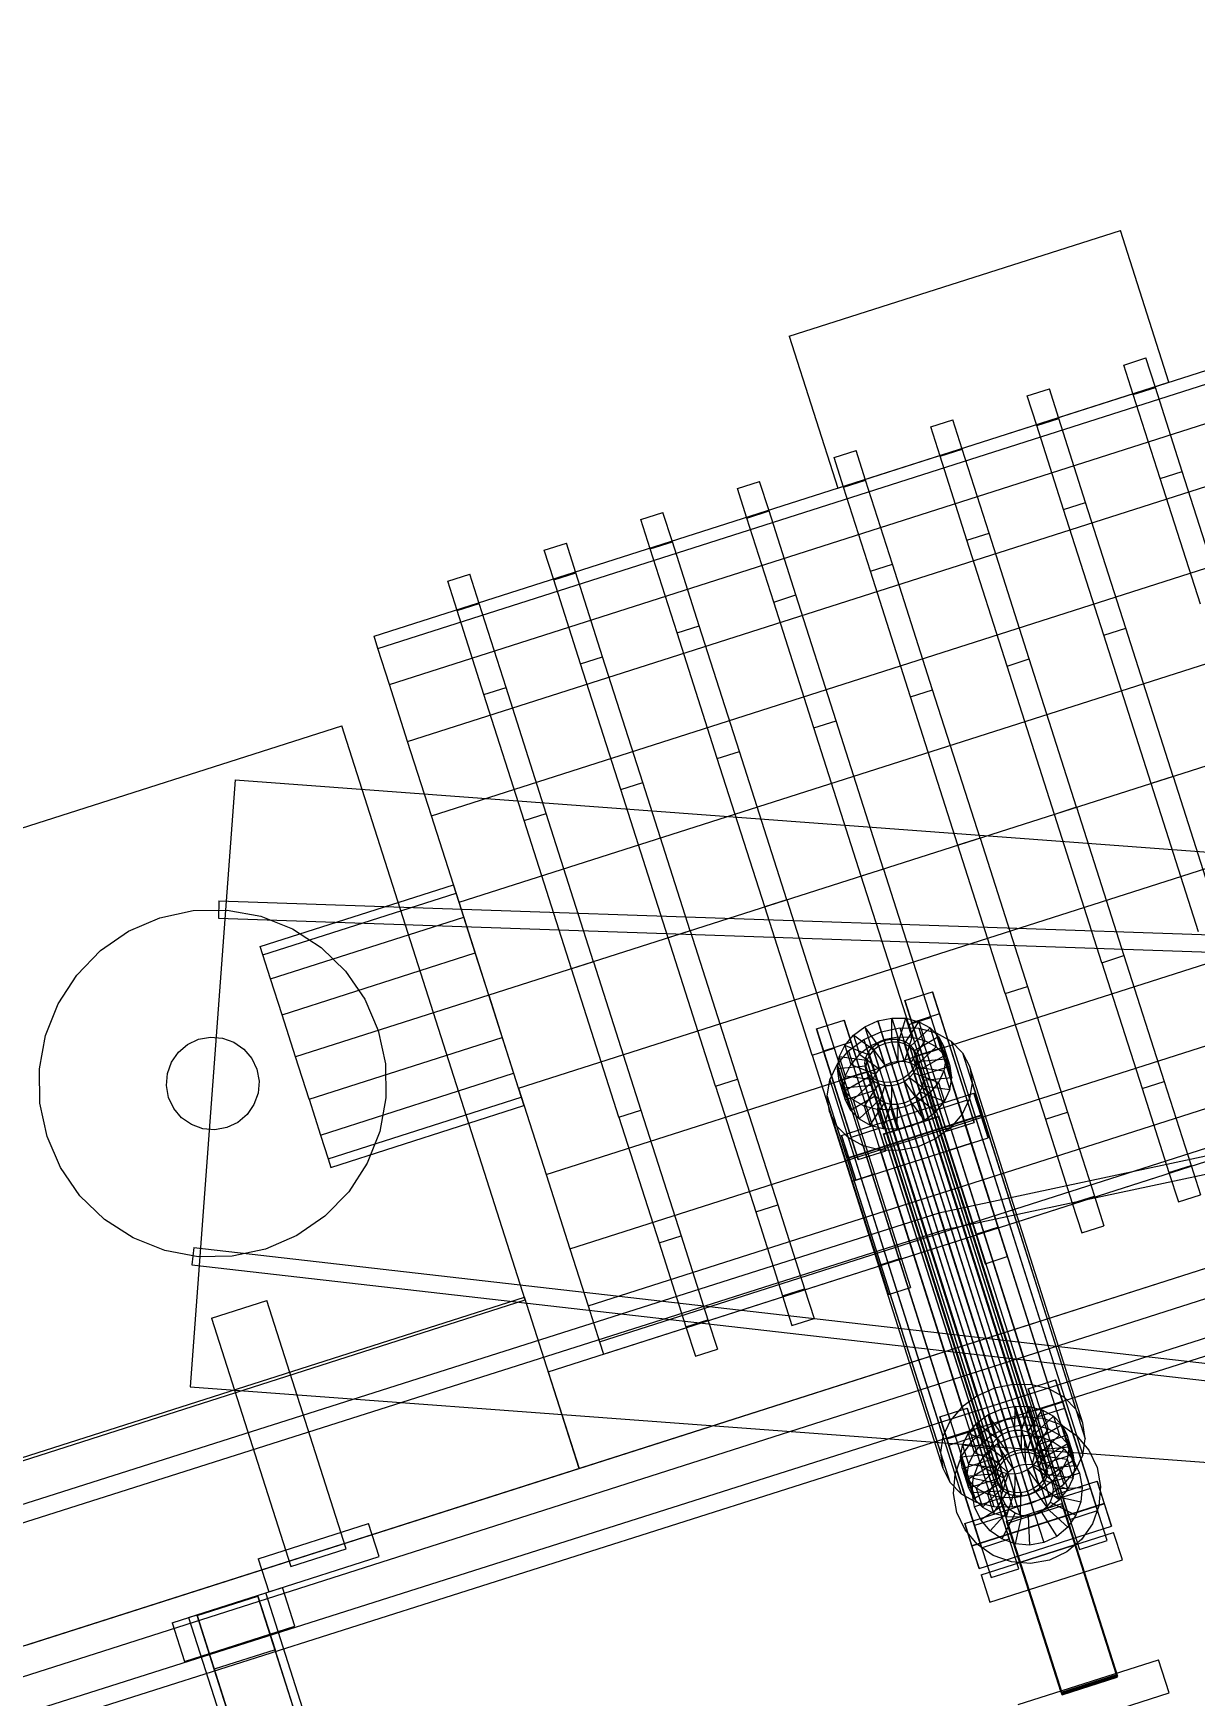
# Model space of a CAD drawing. Header units: millimetres. Extents: x -1970 to 34302, y -65268 to 6837.
# Drawn here: x 9928 to 10329, y 3353 to 3927 of the extents above; entities that cross this region are included whole.
import ezdxf

# ---------------------------------------------------------------- set-up
doc = ezdxf.new("R2010")
doc.units = ezdxf.units.MM
doc.layers.add('COTAS_P', color=1, linetype='Continuous', lineweight=0)
doc.layers.add('lateral_C01', color=7, linetype='Continuous', lineweight=0)
doc.dimstyles.new('R19_100', dxfattribs={"dimtxt": 250, "dimasz": 150, "dimexe": 150, "dimexo": 80, "dimgap": 100, "dimtad": 1, "dimtih": 1, "dimtoh": 1, "dimdsep": 46, "dimcen": 0.09, "dimadec": 0, "dimazin": 0, "dimtfac": 1, "dimtdec": 4, "dimtofl": 0, "dimtmove": 0, "dimatfit": 3, "dimfxl": 1, "dimtolj": 1, "dimtzin": 0, "dimarcsym": 0})

# ---------------------------------------------------------------- blocks, each defined once
blk = doc.blocks.new('*D0')
at = {"layer": 'COTAS_P', "color": 0, "lineweight": -2, "transparency": 16777216}
for p, q in [((10965.26, 3566.26), (10670.01, 4490.23)), ((1814.07, 1502.95), (10572.79, 4301.7)), ((1920.78, 676.2), (1625.54, 1600.18))]:
    blk.add_line(p, q, dxfattribs=at)
at = {"layer": 'COTAS_P', "color": 0, "transparency": 16777216}
for points in [[(10565.18, 4325.51), (10580.4, 4277.88), (10715.67, 4347.35)], [(1806.47, 1526.77), (1821.68, 1479.14), (1671.19, 1457.3)]]:
    blk.add_solid(points, dxfattribs=at)
at = {"layer": 'Defpoints', "color": 0, "transparency": 16777216}
for p in [(10715.67, 4347.35), (10989.61, 3490.06), (1945.13, 600)]:
    blk.add_point(p, dxfattribs=at)

msp = doc.modelspace()

# ---------------------------------------------------------------- linework, layer by layer
at = {"layer": 'lateral_C01'}
for p, q in [((10045.282, 3718.462), (10502.507, 3864.562)), ((10046.63, 3714.242), (10503.855, 3860.343)), ((10188.57, 3821.987), (10302.876, 3858.513)), ((10319.617, 3806.122), (10302.876, 3858.513)), ((10050.583, 3701.871), (10507.808, 3847.972)), ((10056.871, 3682.192), (10514.096, 3828.293)), ((10188.57, 3821.987), (10205.311, 3769.597)), ((10304.068, 3812.072), (10311.688, 3814.507)), ((10307.321, 3801.892), (10304.068, 3812.072)), ((10314.941, 3804.327), (10311.688, 3814.507)), ((10205.311, 3769.597), (10319.617, 3806.122)), ((10270.729, 3801.419), (10278.349, 3803.854)), ((10281.602, 3793.673), (10278.349, 3803.854)), ((10307.321, 3801.892), (10314.941, 3804.327)), ((10324.205, 3775.336), (10314.941, 3804.327)), ((10065.066, 3656.546), (10522.291, 3802.647)), ((10273.982, 3791.238), (10270.729, 3801.419)), ((10316.585, 3772.901), (10307.321, 3801.892)), ((10237.389, 3790.765), (10245.01, 3793.2)), ((10248.263, 3783.02), (10245.01, 3793.2)), ((10273.982, 3791.238), (10281.602, 3793.673)), ((10290.866, 3764.683), (10281.602, 3793.673)), ((10240.642, 3780.585), (10237.389, 3790.765)), ((10283.245, 3762.248), (10273.982, 3791.238)), ((10204.05, 3780.112), (10211.671, 3782.547)), ((10214.924, 3772.367), (10211.671, 3782.547)), ((10240.642, 3780.585), (10248.263, 3783.02)), ((10249.906, 3751.594), (10240.642, 3780.585)), ((10257.526, 3754.029), (10248.263, 3783.02)), ((10207.303, 3769.932), (10204.05, 3780.112)), ((10316.585, 3772.901), (10324.205, 3775.336)), ((10338.069, 3731.948), (10324.205, 3775.336)), ((10074.61, 3626.68), (10531.834, 3772.781)), ((10170.711, 3769.459), (10178.331, 3771.894)), ((10173.964, 3759.279), (10170.711, 3769.459)), ((10181.584, 3761.714), (10178.331, 3771.894)), ((10207.303, 3769.932), (10214.924, 3772.367)), ((10216.567, 3740.941), (10207.303, 3769.932)), ((10224.187, 3743.376), (10214.924, 3772.367)), ((10330.449, 3729.513), (10316.585, 3772.901)), ((10283.245, 3762.248), (10290.866, 3764.683)), ((10304.73, 3721.295), (10290.866, 3764.683)), ((10137.371, 3758.806), (10144.992, 3761.241)), ((10140.624, 3748.626), (10137.371, 3758.806)), ((10148.245, 3751.061), (10144.992, 3761.241)), ((10173.964, 3759.279), (10181.584, 3761.714)), ((10183.227, 3730.288), (10173.964, 3759.279)), ((10190.848, 3732.723), (10181.584, 3761.714)), ((10297.109, 3718.86), (10283.245, 3762.248)), ((10249.906, 3751.594), (10257.526, 3754.029)), ((10271.391, 3710.642), (10257.526, 3754.029)), ((10104.032, 3748.153), (10111.653, 3750.588)), ((10107.285, 3737.973), (10104.032, 3748.153)), ((10114.906, 3740.408), (10111.653, 3750.588)), ((10140.624, 3748.626), (10148.245, 3751.061)), ((10149.888, 3719.635), (10140.624, 3748.626)), ((10157.509, 3722.07), (10148.245, 3751.061)), ((10263.77, 3708.207), (10249.906, 3751.594)), ((10542.076, 3740.731), (10084.851, 3594.63)), ((10107.285, 3737.973), (10114.906, 3740.408)), ((10124.169, 3711.417), (10114.906, 3740.408)), ((10216.567, 3740.941), (10224.187, 3743.376)), ((10230.431, 3697.553), (10216.567, 3740.941)), ((10238.051, 3699.988), (10224.187, 3743.376)), ((10070.693, 3737.5), (10078.313, 3739.935)), ((10073.946, 3727.319), (10070.693, 3737.5)), ((10081.566, 3729.754), (10078.313, 3739.935)), ((10116.549, 3708.982), (10107.285, 3737.973)), ((10073.946, 3727.319), (10081.566, 3729.754)), ((10090.83, 3700.764), (10081.566, 3729.754)), ((10183.227, 3730.288), (10190.848, 3732.723)), ((10197.092, 3686.9), (10183.227, 3730.288)), ((10204.712, 3689.335), (10190.848, 3732.723)), ((10083.21, 3698.329), (10073.946, 3727.319)), ((10046.63, 3714.242), (10045.282, 3718.462)), ((10149.888, 3719.635), (10157.509, 3722.07)), ((10163.752, 3676.247), (10149.888, 3719.635)), ((10171.373, 3678.682), (10157.509, 3722.07)), ((10297.109, 3718.86), (10304.73, 3721.295)), ((10313.463, 3667.68), (10297.109, 3718.86)), ((10321.084, 3670.115), (10304.73, 3721.295)), ((10050.583, 3701.871), (10046.63, 3714.242)), ((10095.092, 3562.58), (10552.317, 3708.681)), ((10116.549, 3708.982), (10124.169, 3711.417)), ((10130.413, 3665.594), (10116.549, 3708.982)), ((10138.033, 3668.029), (10124.169, 3711.417)), ((10263.77, 3708.207), (10271.391, 3710.642)), ((10280.124, 3657.027), (10263.77, 3708.207)), ((10287.744, 3659.462), (10271.391, 3710.642)), ((10056.871, 3682.192), (10050.583, 3701.871)), ((10083.21, 3698.329), (10090.83, 3700.764)), ((10104.694, 3657.376), (10090.83, 3700.764)), ((10097.074, 3654.941), (10083.21, 3698.329)), ((10230.431, 3697.553), (10238.051, 3699.988)), ((10246.785, 3646.374), (10230.431, 3697.553)), ((10254.405, 3648.809), (10238.051, 3699.988)), ((10197.092, 3686.9), (10204.712, 3689.335)), ((10221.066, 3638.156), (10204.712, 3689.335)), ((9843.634, 3626.733), (10034.145, 3687.608)), ((10097.455, 3489.477), (10034.145, 3687.608)), ((10213.445, 3635.721), (10197.092, 3686.9)), ((10065.066, 3656.546), (10056.871, 3682.192)), ((10104.635, 3532.714), (10561.86, 3678.815)), ((10163.752, 3676.247), (10171.373, 3678.682)), ((10187.726, 3627.503), (10171.373, 3678.682)), ((10180.106, 3625.068), (10163.752, 3676.247)), ((9997.359, 3668.905), (9981.833, 3459.48)), ((9997.359, 3668.905), (10997.373, 3594.768)), ((10130.413, 3665.594), (10138.033, 3668.029)), ((10146.767, 3614.414), (10130.413, 3665.594)), ((10154.387, 3616.849), (10138.033, 3668.029)), ((10933.298, 3667.327), (10240.252, 3519.393)), ((10261.09, 3453.794), (10933.298, 3667.327)), ((10321.084, 3670.115), (10313.463, 3667.68)), ((10329.817, 3616.501), (10313.463, 3667.68)), ((10321.084, 3670.115), (10337.437, 3618.936)), ((10242.069, 3513.674), (10935.115, 3661.608)), ((10935.115, 3661.608), (10262.907, 3448.075)), ((10074.61, 3626.68), (10065.066, 3656.546)), ((10097.074, 3654.941), (10104.694, 3657.376)), ((10113.427, 3603.761), (10097.074, 3654.941)), ((10121.048, 3606.196), (10104.694, 3657.376)), ((10287.744, 3659.462), (10280.124, 3657.027)), ((10296.478, 3605.848), (10280.124, 3657.027)), ((10287.744, 3659.462), (10304.098, 3608.283)), ((10112.83, 3507.068), (10570.055, 3653.168)), ((10254.405, 3648.809), (10246.785, 3646.374)), ((10254.405, 3648.809), (10270.759, 3597.63)), ((10263.138, 3595.195), (10246.785, 3646.374)), ((10221.066, 3638.156), (10213.445, 3635.721)), ((10221.066, 3638.156), (10237.419, 3586.976)), ((10005.997, 3611.426), (10072.676, 3632.732)), ((10073.602, 3629.832), (10072.676, 3632.732)), ((10119.119, 3487.389), (10576.343, 3633.489)), ((10229.799, 3584.541), (10213.445, 3635.721)), ((9991.743, 3627.156), (9991.539, 3621.159)), ((9991.743, 3627.156), (10993.122, 3592.996)), ((10006.924, 3608.525), (10073.602, 3629.832)), ((10076.242, 3621.572), (10073.602, 3629.832)), ((10084.851, 3594.63), (10074.61, 3626.68)), ((10187.726, 3627.503), (10180.106, 3625.068)), ((10187.726, 3627.503), (10204.08, 3576.323)), ((9960.534, 3616.684), (9971.333, 3621.345)), ((9971.333, 3621.345), (9982.834, 3623.81)), ((9982.834, 3623.81), (9994.595, 3623.984)), ((9991.539, 3621.159), (10992.917, 3586.999)), ((9994.595, 3623.984), (10006.163, 3621.86)), ((10006.163, 3621.86), (10017.095, 3617.519)), ((10009.563, 3600.266), (10076.242, 3621.572)), ((10080.192, 3609.211), (10076.242, 3621.572)), ((10105.369, 3464.711), (10600.696, 3622.987)), ((10123.071, 3475.018), (10580.296, 3621.118)), ((10196.46, 3573.888), (10180.106, 3625.068)), ((9950.852, 3610.006), (9960.534, 3616.684)), ((10017.095, 3617.519), (10026.971, 3611.13)), ((10124.42, 3470.798), (10581.645, 3616.899)), ((10154.387, 3616.849), (10146.767, 3614.414)), ((10163.12, 3563.235), (10146.767, 3614.414)), ((10154.387, 3616.849), (10170.741, 3565.67)), ((9942.658, 3601.567), (9950.852, 3610.006)), ((10006.924, 3608.525), (10005.997, 3611.426)), ((10009.563, 3600.266), (10006.924, 3608.525)), ((10013.513, 3587.905), (10080.192, 3609.211)), ((10026.971, 3611.13), (10035.409, 3602.936)), ((10084.851, 3594.63), (10080.192, 3609.211)), ((10296.478, 3605.848), (10304.098, 3608.283)), ((10304.098, 3608.283), (10317.962, 3564.895)), ((10035.409, 3602.936), (10042.088, 3593.254)), ((10121.048, 3606.196), (10113.427, 3603.761)), ((10129.781, 3552.582), (10113.427, 3603.761)), ((10121.048, 3606.196), (10137.402, 3555.017)), ((10296.478, 3605.848), (10310.342, 3562.46)), ((9936.269, 3591.692), (9942.658, 3601.567)), ((10013.513, 3587.905), (10009.563, 3600.266)), ((10263.138, 3595.195), (10270.759, 3597.63)), ((10270.759, 3597.63), (10284.623, 3554.242)), ((9906.46, 3364.409), (10630.4, 3595.735)), ((9931.928, 3580.76), (9936.269, 3591.692)), ((10084.851, 3594.63), (10018.172, 3573.324)), ((10042.088, 3593.254), (10046.749, 3582.455)), ((10095.092, 3562.58), (10084.851, 3594.63)), ((10084.851, 3594.63), (10089.51, 3580.049)), ((10228.438, 3592.76), (10237.964, 3595.804)), ((10230.869, 3585.107), (10228.438, 3592.76)), ((10228.438, 3592.76), (10240.437, 3555.316)), ((10237.964, 3595.804), (10240.395, 3588.15)), ((10249.963, 3558.36), (10237.964, 3595.804)), ((10263.138, 3595.195), (10277.002, 3551.807)), ((9909.504, 3354.883), (10633.444, 3586.209)), ((10018.172, 3573.324), (10013.513, 3587.905)), ((10116.022, 3431.371), (10611.349, 3589.647)), ((10197.956, 3583.02), (10207.482, 3586.064)), ((10207.482, 3586.064), (10209.913, 3578.41)), ((10219.481, 3548.62), (10207.482, 3586.064)), ((10214.611, 3583.743), (10219.134, 3585.745)), ((10219.134, 3585.745), (10223.98, 3586.737)), ((10221.633, 3577.944), (10219.134, 3585.745)), ((10219.134, 3585.745), (10221.217, 3579.185)), ((10223.929, 3578.414), (10223.98, 3586.737)), ((10223.98, 3586.737), (10228.819, 3586.651)), ((10223.98, 3586.737), (10226.064, 3580.177)), ((10226.221, 3578.373), (10228.819, 3586.651)), ((10228.354, 3577.825), (10233.322, 3585.493)), ((10228.819, 3586.651), (10233.322, 3585.493)), ((10228.819, 3586.651), (10230.903, 3580.091)), ((10229.799, 3584.541), (10237.419, 3586.976)), ((10240.395, 3588.15), (10230.869, 3585.107)), ((10233.322, 3585.493), (10237.182, 3583.342)), ((10233.322, 3585.493), (10235.406, 3578.933)), ((10237.419, 3586.976), (10251.284, 3543.589)), ((10240.395, 3588.15), (10252.394, 3550.707)), ((9929.804, 3569.191), (9931.928, 3580.76)), ((9984.726, 3579.433), (9988.836, 3580.174)), ((9988.836, 3580.174), (9992.998, 3579.826)), ((9992.998, 3579.826), (9996.929, 3578.413)), ((10022.831, 3558.743), (10089.51, 3580.049)), ((10046.749, 3582.455), (10049.213, 3570.954)), ((10089.51, 3580.049), (10093.46, 3567.688)), ((10200.388, 3575.367), (10197.956, 3583.02)), ((10197.956, 3583.02), (10209.956, 3545.576)), ((10207.727, 3577.314), (10210.721, 3580.867)), ((10210.721, 3580.867), (10214.611, 3583.743)), ((10217.648, 3575.634), (10210.721, 3580.867)), ((10210.721, 3580.867), (10212.805, 3574.308)), ((10214.266, 3579.315), (10220.312, 3581.991)), ((10219.491, 3576.996), (10214.611, 3583.743)), ((10214.611, 3583.743), (10216.695, 3577.183)), ((10220.312, 3581.991), (10226.791, 3583.317)), ((10220.312, 3581.991), (10259.384, 3458.993)), ((10226.064, 3580.177), (10221.217, 3579.185)), ((10226.064, 3580.177), (10226.013, 3571.854)), ((10230.903, 3580.091), (10226.064, 3580.177)), ((10226.791, 3583.317), (10233.26, 3583.202)), ((10226.791, 3583.317), (10265.862, 3460.318)), ((10230.903, 3580.091), (10228.305, 3571.813)), ((10229.799, 3584.541), (10243.663, 3541.154)), ((10230.183, 3576.806), (10237.182, 3583.342)), ((10242.868, 3547.663), (10230.869, 3585.107)), ((10235.406, 3578.933), (10230.903, 3580.091)), ((10231.582, 3575.386), (10240.136, 3580.345)), ((10233.26, 3583.202), (10239.28, 3581.654)), ((10233.26, 3583.202), (10272.332, 3460.204)), ((10237.182, 3583.342), (10240.136, 3580.345)), ((10237.182, 3583.342), (10239.266, 3576.782)), ((10239.28, 3581.654), (10244.44, 3578.779)), ((10239.28, 3581.654), (10278.352, 3458.656)), ((10240.136, 3580.345), (10241.982, 3576.706)), ((10240.136, 3580.345), (10242.22, 3573.786)), ((9975.375, 3571.526), (9977.758, 3574.956)), ((9977.758, 3574.956), (9980.947, 3577.653)), ((9980.947, 3577.653), (9984.726, 3579.433)), ((9996.929, 3578.413), (10000.36, 3576.03)), ((10000.36, 3576.03), (10003.057, 3572.841)), ((10196.46, 3573.888), (10204.08, 3576.323)), ((10196.46, 3573.888), (10210.324, 3530.5)), ((10209.913, 3578.41), (10200.388, 3575.367)), ((10212.387, 3537.923), (10200.388, 3575.367)), ((10204.08, 3576.323), (10217.944, 3532.935)), ((10205.064, 3570.721), (10209.065, 3575.471)), ((10205.835, 3573.326), (10207.727, 3577.314)), ((10216.23, 3573.951), (10207.727, 3577.314)), ((10207.727, 3577.314), (10209.811, 3570.754)), ((10209.065, 3575.471), (10214.266, 3579.315)), ((10209.065, 3575.471), (10248.137, 3452.472)), ((10212.805, 3574.308), (10209.811, 3570.754)), ((10209.913, 3578.41), (10221.912, 3540.967)), ((10216.695, 3577.183), (10212.805, 3574.308)), ((10212.805, 3574.308), (10219.732, 3569.074)), ((10214.266, 3579.315), (10253.338, 3456.316)), ((10214.987, 3573.155), (10215.883, 3575.044)), ((10216.23, 3573.951), (10215.334, 3572.061)), ((10215.883, 3575.044), (10217.301, 3576.727)), ((10215.883, 3575.044), (10261.206, 3432.366)), ((10217.648, 3575.634), (10216.23, 3573.951)), ((10218.314, 3567.391), (10216.23, 3573.951)), ((10221.217, 3579.185), (10216.695, 3577.183)), ((10216.695, 3577.183), (10221.575, 3570.436)), ((10217.301, 3576.727), (10219.144, 3578.089)), ((10217.301, 3576.727), (10262.624, 3434.049)), ((10219.491, 3576.996), (10217.648, 3575.634)), ((10219.732, 3569.074), (10217.648, 3575.634)), ((10219.144, 3578.089), (10221.286, 3579.037)), ((10219.144, 3578.089), (10264.467, 3435.411)), ((10221.633, 3577.944), (10219.491, 3576.996)), ((10221.575, 3570.436), (10219.491, 3576.996)), ((10221.217, 3579.185), (10223.717, 3571.384)), ((10221.286, 3579.037), (10223.582, 3579.507)), ((10221.286, 3579.037), (10266.609, 3436.359)), ((10223.929, 3578.414), (10221.633, 3577.944)), ((10223.717, 3571.384), (10221.633, 3577.944)), ((10223.582, 3579.507), (10225.874, 3579.466)), ((10223.582, 3579.507), (10268.905, 3436.829)), ((10226.221, 3578.373), (10223.929, 3578.414)), ((10226.013, 3571.854), (10223.929, 3578.414)), ((10225.874, 3579.466), (10228.007, 3578.918)), ((10225.874, 3579.466), (10271.197, 3436.789)), ((10228.354, 3577.825), (10226.221, 3578.373)), ((10228.305, 3571.813), (10226.221, 3578.373)), ((10228.007, 3578.918), (10229.835, 3577.899)), ((10228.007, 3578.918), (10273.33, 3436.24)), ((10230.183, 3576.806), (10228.354, 3577.825)), ((10230.438, 3571.265), (10228.354, 3577.825)), ((10229.835, 3577.899), (10231.235, 3576.48)), ((10229.835, 3577.899), (10275.158, 3435.222)), ((10231.582, 3575.386), (10230.183, 3576.806)), ((10232.267, 3570.246), (10230.183, 3576.806)), ((10235.406, 3578.933), (10230.438, 3571.265)), ((10231.235, 3576.48), (10232.109, 3574.756)), ((10231.235, 3576.48), (10276.557, 3433.802)), ((10232.456, 3573.663), (10231.582, 3575.386)), ((10233.666, 3568.827), (10231.582, 3575.386)), ((10232.109, 3574.756), (10232.399, 3572.846)), ((10277.432, 3432.078), (10232.109, 3574.756)), ((10239.266, 3576.782), (10232.267, 3570.246)), ((10241.982, 3576.706), (10232.456, 3573.663)), ((10239.266, 3576.782), (10235.406, 3578.933)), ((10242.22, 3573.786), (10239.266, 3576.782)), ((10244.066, 3570.147), (10241.982, 3576.706)), ((10241.982, 3576.706), (10242.594, 3572.673)), ((10244.44, 3578.779), (10248.389, 3574.773)), ((10244.44, 3578.779), (10283.512, 3455.781)), ((10248.389, 3574.773), (10250.857, 3569.908)), ((10248.389, 3574.773), (10287.46, 3451.775)), ((9929.978, 3557.431), (9929.804, 3569.191)), ((9973.962, 3567.595), (9975.375, 3571.526)), ((10003.057, 3572.841), (10004.836, 3569.062)), ((10004.836, 3569.062), (10005.578, 3564.952)), ((10022.831, 3558.743), (10018.172, 3573.324)), ((10049.213, 3570.954), (10049.387, 3559.193)), ((10202.534, 3565.388), (10205.064, 3570.721)), ((10205.064, 3570.721), (10244.135, 3447.722)), ((10205.172, 3569.173), (10205.835, 3573.326)), ((10215.02, 3570.094), (10205.172, 3569.173)), ((10205.172, 3569.173), (10207.256, 3562.613)), ((10205.785, 3565.14), (10205.172, 3569.173)), ((10215.31, 3568.184), (10205.785, 3565.14)), ((10215.334, 3572.061), (10205.835, 3573.326)), ((10205.835, 3573.326), (10207.919, 3566.766)), ((10209.811, 3570.754), (10207.919, 3566.766)), ((10209.811, 3570.754), (10218.314, 3567.391)), ((10214.673, 3571.188), (10214.987, 3573.155)), ((10214.963, 3569.277), (10214.673, 3571.188)), ((10214.673, 3571.188), (10259.996, 3428.51)), ((10215.837, 3567.553), (10214.963, 3569.277)), ((10214.963, 3569.277), (10260.286, 3426.599)), ((10214.987, 3573.155), (10260.31, 3430.477)), ((10215.334, 3572.061), (10215.02, 3570.094)), ((10217.104, 3563.534), (10215.02, 3570.094)), ((10215.02, 3570.094), (10215.31, 3568.184)), ((10217.394, 3561.624), (10215.31, 3568.184)), ((10215.31, 3568.184), (10216.185, 3566.46)), ((10217.418, 3565.501), (10215.334, 3572.061)), ((10218.314, 3567.391), (10219.732, 3569.074)), ((10219.732, 3569.074), (10221.575, 3570.436)), ((10221.575, 3570.436), (10223.717, 3571.384)), ((10223.717, 3571.384), (10226.013, 3571.854)), ((10226.013, 3571.854), (10228.305, 3571.813)), ((10228.305, 3571.813), (10230.438, 3571.265)), ((10231.189, 3568.989), (10229.771, 3567.306)), ((10230.438, 3571.265), (10232.267, 3570.246)), ((10232.085, 3570.879), (10231.189, 3568.989)), ((10231.189, 3568.989), (10276.512, 3426.311)), ((10231.536, 3567.896), (10232.433, 3569.785)), ((10232.399, 3572.846), (10232.085, 3570.879)), ((10232.085, 3570.879), (10277.408, 3428.201)), ((10232.267, 3570.246), (10233.666, 3568.827)), ((10232.399, 3572.846), (10277.722, 3430.168)), ((10232.433, 3569.785), (10232.746, 3571.752)), ((10232.433, 3569.785), (10241.932, 3568.521)), ((10234.516, 3563.225), (10232.433, 3569.785)), ((10232.456, 3573.663), (10234.54, 3567.103)), ((10232.746, 3571.752), (10232.456, 3573.663)), ((10232.746, 3571.752), (10242.594, 3572.673)), ((10234.83, 3565.192), (10232.746, 3571.752)), ((10242.22, 3573.786), (10233.666, 3568.827)), ((10233.666, 3568.827), (10234.54, 3567.103)), ((10234.54, 3567.103), (10244.066, 3570.147)), ((10241.932, 3568.521), (10240.039, 3564.532)), ((10242.594, 3572.673), (10241.932, 3568.521)), ((10241.932, 3568.521), (10244.016, 3561.961)), ((10244.066, 3570.147), (10242.22, 3573.786)), ((10242.594, 3572.673), (10244.678, 3566.113)), ((10244.678, 3566.113), (10244.066, 3570.147)), ((10250.857, 3569.908), (10251.676, 3564.516)), ((10289.928, 3446.91), (10250.857, 3569.908)), ((9973.614, 3563.433), (9973.962, 3567.595)), ((9974.355, 3559.322), (9973.614, 3563.433)), ((10005.578, 3564.952), (10005.23, 3560.789)), ((10026.781, 3546.381), (10093.46, 3567.688)), ((10093.46, 3567.688), (10096.099, 3559.428)), ((10095.092, 3562.58), (10104.635, 3532.714)), ((10163.12, 3563.235), (10170.741, 3565.67)), ((10163.12, 3563.235), (10176.984, 3519.847)), ((10170.741, 3565.67), (10184.605, 3522.282)), ((10201.648, 3559.837), (10202.534, 3565.388)), ((10202.534, 3565.388), (10241.605, 3442.39)), ((10205.785, 3565.14), (10207.869, 3558.58)), ((10207.631, 3561.501), (10205.785, 3565.14)), ((10207.919, 3566.766), (10207.256, 3562.613)), ((10207.256, 3562.613), (10217.104, 3563.534)), ((10207.256, 3562.613), (10207.869, 3558.58)), ((10216.185, 3566.46), (10207.631, 3561.501)), ((10207.919, 3566.766), (10217.418, 3565.501)), ((10217.584, 3565.041), (10210.584, 3558.504)), ((10219.412, 3564.022), (10214.444, 3556.354)), ((10217.237, 3566.134), (10215.837, 3567.553)), ((10215.837, 3567.553), (10261.16, 3424.876)), ((10218.269, 3559.9), (10216.185, 3566.46)), ((10216.185, 3566.46), (10217.584, 3565.041)), ((10217.104, 3563.534), (10217.418, 3565.501)), ((10217.394, 3561.624), (10217.104, 3563.534)), ((10219.065, 3565.115), (10217.237, 3566.134)), ((10217.237, 3566.134), (10262.559, 3423.456)), ((10217.418, 3565.501), (10218.314, 3567.391)), ((10219.668, 3558.481), (10217.584, 3565.041)), ((10217.584, 3565.041), (10219.412, 3564.022)), ((10221.545, 3563.474), (10218.947, 3555.196)), ((10221.198, 3564.567), (10219.065, 3565.115)), ((10219.065, 3565.115), (10264.388, 3422.437)), ((10221.496, 3557.462), (10219.412, 3564.022)), ((10219.412, 3564.022), (10221.545, 3563.474)), ((10223.49, 3564.526), (10221.198, 3564.567)), ((10221.198, 3564.567), (10266.521, 3421.889)), ((10223.629, 3556.914), (10221.545, 3563.474)), ((10221.545, 3563.474), (10223.838, 3563.433)), ((10225.786, 3564.996), (10223.49, 3564.526)), ((10223.49, 3564.526), (10268.813, 3421.848)), ((10223.838, 3563.433), (10223.787, 3555.11)), ((10223.838, 3563.433), (10226.133, 3563.903)), ((10225.921, 3556.873), (10223.838, 3563.433)), ((10227.928, 3565.944), (10225.786, 3564.996)), ((10225.786, 3564.996), (10271.109, 3422.318)), ((10226.133, 3563.903), (10228.275, 3564.851)), ((10226.133, 3563.903), (10228.633, 3556.102)), ((10228.217, 3557.343), (10226.133, 3563.903)), ((10229.771, 3567.306), (10227.928, 3565.944)), ((10227.928, 3565.944), (10273.251, 3423.266)), ((10228.275, 3564.851), (10230.118, 3566.213)), ((10228.275, 3564.851), (10233.155, 3558.104)), ((10230.359, 3558.291), (10228.275, 3564.851)), ((10229.771, 3567.306), (10275.094, 3424.628)), ((10230.118, 3566.213), (10231.536, 3567.896)), ((10230.118, 3566.213), (10237.046, 3560.979)), ((10232.202, 3559.653), (10230.118, 3566.213)), ((10231.536, 3567.896), (10240.039, 3564.532)), ((10233.62, 3561.336), (10231.536, 3567.896)), ((10234.516, 3563.225), (10233.62, 3561.336)), ((10234.83, 3565.192), (10234.516, 3563.225)), ((10244.016, 3561.961), (10234.516, 3563.225)), ((10234.54, 3567.103), (10234.83, 3565.192)), ((10244.678, 3566.113), (10234.83, 3565.192)), ((10240.039, 3564.532), (10237.046, 3560.979)), ((10240.039, 3564.532), (10242.123, 3557.972)), ((10244.016, 3561.961), (10244.678, 3566.113)), ((10251.676, 3564.516), (10250.79, 3558.965)), ((10251.676, 3564.516), (10290.747, 3441.518)), ((10310.342, 3562.46), (10317.962, 3564.895)), ((10310.342, 3562.46), (10319.605, 3533.469)), ((10317.962, 3564.895), (10327.226, 3535.904)), ((9932.443, 3545.93), (9929.978, 3557.431)), ((9976.135, 3555.544), (9974.355, 3559.322)), ((10003.816, 3556.859), (10001.434, 3553.428)), ((10005.23, 3560.789), (10003.816, 3556.859)), ((10022.831, 3558.743), (10026.781, 3546.381)), ((10029.42, 3538.122), (10096.099, 3559.428)), ((10049.387, 3559.193), (10047.263, 3547.625)), ((10096.099, 3559.428), (10097.026, 3556.528)), ((10202.467, 3554.446), (10201.648, 3559.837)), ((10201.648, 3559.837), (10240.719, 3436.839)), ((10206.598, 3546.223), (10252.321, 3560.833)), ((10207.631, 3561.501), (10209.715, 3554.941)), ((10210.584, 3558.504), (10207.631, 3561.501)), ((10207.869, 3558.58), (10217.394, 3561.624)), ((10207.869, 3558.58), (10209.715, 3554.941)), ((10209.715, 3554.941), (10218.269, 3559.9)), ((10210.584, 3558.504), (10212.668, 3551.944)), ((10214.444, 3556.354), (10210.584, 3558.504)), ((10212.668, 3551.944), (10219.668, 3558.481)), ((10216.528, 3549.794), (10221.496, 3557.462)), ((10218.269, 3559.9), (10217.394, 3561.624)), ((10219.668, 3558.481), (10218.269, 3559.9)), ((10221.496, 3557.462), (10219.668, 3558.481)), ((10221.031, 3548.636), (10223.629, 3556.914)), ((10223.629, 3556.914), (10221.496, 3557.462)), ((10225.921, 3556.873), (10223.629, 3556.914)), ((10225.871, 3548.55), (10225.921, 3556.873)), ((10228.217, 3557.343), (10225.921, 3556.873)), ((10230.359, 3558.291), (10228.217, 3557.343)), ((10230.717, 3549.542), (10228.217, 3557.343)), ((10233.155, 3558.104), (10228.633, 3556.102)), ((10232.202, 3559.653), (10230.359, 3558.291)), ((10235.239, 3551.544), (10230.359, 3558.291)), ((10233.62, 3561.336), (10232.202, 3559.653)), ((10239.13, 3554.419), (10232.202, 3559.653)), ((10237.046, 3560.979), (10233.155, 3558.104)), ((10233.155, 3558.104), (10235.239, 3551.544)), ((10242.123, 3557.972), (10233.62, 3561.336)), ((10237.046, 3560.979), (10239.13, 3554.419)), ((10239.13, 3554.419), (10242.123, 3557.972)), ((10249.963, 3558.36), (10240.437, 3555.316)), ((10242.123, 3557.972), (10244.016, 3561.961)), ((10250.79, 3558.965), (10248.26, 3553.633)), ((10252.394, 3550.707), (10249.963, 3558.36)), ((10250.79, 3558.965), (10289.861, 3435.967)), ((10252.321, 3560.833), (10254.752, 3553.18)), ((10254.82, 3553.032), (10252.321, 3560.833)), ((9978.832, 3552.354), (9976.135, 3555.544)), ((9982.262, 3549.972), (9978.832, 3552.354)), ((10001.434, 3553.428), (9998.244, 3550.731)), ((10030.347, 3535.222), (10097.026, 3556.528)), ((10129.781, 3552.582), (10137.402, 3555.017)), ((10129.781, 3552.582), (10143.645, 3509.194)), ((10137.402, 3555.017), (10151.266, 3511.629)), ((10204.935, 3549.581), (10202.467, 3554.446)), ((10202.467, 3554.446), (10241.538, 3431.447)), ((10254.752, 3553.18), (10209.029, 3538.57)), ((10254.82, 3553.032), (10209.098, 3538.422)), ((10209.715, 3554.941), (10212.668, 3551.944)), ((10212.668, 3551.944), (10216.528, 3549.794)), ((10214.444, 3556.354), (10216.528, 3549.794)), ((10218.947, 3555.196), (10214.444, 3556.354)), ((10218.947, 3555.196), (10221.031, 3548.636)), ((10223.787, 3555.11), (10218.947, 3555.196)), ((10221.111, 3546.779), (10240.162, 3552.867)), ((10240.239, 3552.624), (10221.188, 3546.536)), ((10228.633, 3556.102), (10223.787, 3555.11)), ((10223.787, 3555.11), (10225.871, 3548.55)), ((10228.633, 3556.102), (10230.717, 3549.542)), ((10230.717, 3549.542), (10235.239, 3551.544)), ((10235.239, 3551.544), (10239.13, 3554.419)), ((10240.162, 3552.867), (10240.239, 3552.624)), ((10301.836, 3359.867), (10240.162, 3552.867)), ((10240.239, 3552.624), (10301.914, 3359.624)), ((10240.437, 3555.316), (10242.868, 3547.663)), ((10248.26, 3553.633), (10244.258, 3548.883)), ((10248.26, 3553.633), (10287.331, 3430.635)), ((10254.752, 3553.18), (10257.251, 3545.379)), ((10257.251, 3545.379), (10254.82, 3553.032)), ((10277.002, 3551.807), (10284.623, 3554.242)), ((10277.002, 3551.807), (10286.266, 3522.816)), ((10284.623, 3554.242), (10293.887, 3525.251)), ((9937.104, 3535.131), (9932.443, 3545.93)), ((9986.193, 3548.558), (9982.262, 3549.972)), ((9990.355, 3548.21), (9986.193, 3548.558)), ((9994.466, 3548.951), (9990.355, 3548.21)), ((9998.244, 3550.731), (9994.466, 3548.951)), ((10026.781, 3546.381), (10029.42, 3538.122)), ((10047.263, 3547.625), (10042.923, 3536.693)), ((10208.883, 3545.574), (10204.935, 3549.581)), ((10204.935, 3549.581), (10244.006, 3426.583)), ((10209.029, 3538.57), (10206.598, 3546.223)), ((10206.598, 3546.223), (10209.098, 3538.422)), ((10214.043, 3542.699), (10208.883, 3545.574)), ((10208.883, 3545.574), (10247.955, 3422.576)), ((10219.481, 3548.62), (10209.956, 3545.576)), ((10209.956, 3545.576), (10212.387, 3537.923)), ((10211.529, 3530.769), (10257.251, 3545.379)), ((10216.528, 3549.794), (10221.031, 3548.636)), ((10221.912, 3540.967), (10219.481, 3548.62)), ((10221.031, 3548.636), (10225.871, 3548.55)), ((10221.188, 3546.536), (10221.111, 3546.779)), ((10282.785, 3353.779), (10221.111, 3546.779)), ((10282.863, 3353.536), (10221.188, 3546.536)), ((10225.871, 3548.55), (10230.717, 3549.542)), ((10244.258, 3548.883), (10239.057, 3545.039)), ((10242.868, 3547.663), (10252.394, 3550.707)), ((10244.258, 3548.883), (10283.329, 3425.885)), ((10212.387, 3537.923), (10221.912, 3540.967)), ((10220.063, 3541.152), (10214.043, 3542.699)), ((10214.043, 3542.699), (10253.115, 3419.701)), ((10226.533, 3541.037), (10220.063, 3541.152)), ((10220.063, 3541.152), (10259.135, 3418.154)), ((10233.011, 3542.363), (10226.533, 3541.037)), ((10226.533, 3541.037), (10265.604, 3418.039)), ((10239.057, 3545.039), (10233.011, 3542.363)), ((10233.011, 3542.363), (10272.083, 3419.365)), ((10239.057, 3545.039), (10278.128, 3422.041)), ((10243.663, 3541.154), (10251.284, 3543.589)), ((10243.663, 3541.154), (10252.927, 3512.163)), ((10251.284, 3543.589), (10260.547, 3514.598)), ((9943.782, 3525.448), (9937.104, 3535.131)), ((10029.42, 3538.122), (10030.347, 3535.222)), ((10042.923, 3536.693), (10036.533, 3526.817)), ((10211.529, 3530.769), (10209.029, 3538.57)), ((10209.098, 3538.422), (10211.529, 3530.769)), ((10319.605, 3533.469), (10327.226, 3535.904)), ((10327.226, 3535.904), (10330.479, 3525.724)), ((10104.635, 3532.714), (10112.83, 3507.068)), ((10210.324, 3530.5), (10217.944, 3532.935)), ((10210.324, 3530.5), (10219.587, 3501.51)), ((10217.944, 3532.935), (10227.208, 3503.945)), ((10319.605, 3533.469), (10322.858, 3523.289)), ((9952.221, 3517.255), (9943.782, 3525.448)), ((10036.533, 3526.817), (10028.34, 3518.379)), ((10176.984, 3519.847), (10184.605, 3522.282)), ((10184.605, 3522.282), (10193.869, 3493.291)), ((10286.266, 3522.816), (10293.887, 3525.251)), ((10286.266, 3522.816), (10289.519, 3512.636)), ((10293.887, 3525.251), (10297.139, 3515.071)), ((10322.858, 3523.289), (10330.479, 3525.724)), ((10240.252, 3519.393), (9811.37, 3383.155)), ((9962.096, 3510.865), (9952.221, 3517.255)), ((10028.34, 3518.379), (10018.657, 3511.7)), ((10176.984, 3519.847), (10186.248, 3490.856)), ((10261.09, 3453.794), (10240.252, 3519.393)), ((10240.252, 3519.393), (10242.069, 3513.674)), ((9813.187, 3377.436), (10242.069, 3513.674)), ((9973.028, 3506.525), (9962.096, 3510.865)), ((10018.657, 3511.7), (10007.858, 3507.039)), ((10143.645, 3509.194), (10151.266, 3511.629)), ((10151.266, 3511.629), (10160.529, 3482.638)), ((10242.069, 3513.674), (10262.907, 3448.075)), ((10252.927, 3512.163), (10260.547, 3514.598)), ((10252.927, 3512.163), (10256.18, 3501.983)), ((10260.547, 3514.598), (10263.8, 3504.418)), ((10289.519, 3512.636), (10297.139, 3515.071)), ((9984.597, 3504.401), (9973.028, 3506.525)), ((9983.117, 3507.562), (9982.435, 3501.601)), ((9983.117, 3507.562), (10978.585, 3393.684)), ((10007.858, 3507.039), (9996.357, 3504.575)), ((10112.83, 3507.068), (10119.119, 3487.389)), ((10143.645, 3509.194), (10152.909, 3480.203)), ((9982.435, 3501.601), (10977.904, 3387.723)), ((9996.357, 3504.575), (9984.597, 3504.401)), ((10219.587, 3501.51), (10227.208, 3503.945)), ((10219.587, 3501.51), (10222.84, 3491.329)), ((10227.208, 3503.945), (10230.461, 3493.764)), ((10256.18, 3501.983), (10263.8, 3504.418)), ((10222.84, 3491.329), (10230.461, 3493.764)), ((9906.64, 3429.554), (10097.151, 3490.43)), ((9906.945, 3428.602), (10097.455, 3489.477)), ((9989.219, 3483.236), (10008.27, 3489.324)), ((10035.664, 3403.594), (10008.27, 3489.324)), ((10116.022, 3431.371), (10097.151, 3490.43)), ((10186.248, 3490.856), (10193.869, 3493.291)), ((10186.248, 3490.856), (10189.501, 3480.676)), ((10193.869, 3493.291), (10197.122, 3483.111)), ((9989.219, 3483.236), (10016.613, 3397.507)), ((10119.119, 3487.389), (10123.071, 3475.018)), ((10152.909, 3480.203), (10160.529, 3482.638)), ((10160.529, 3482.638), (10163.782, 3472.458)), ((10189.501, 3480.676), (10197.122, 3483.111)), ((10152.909, 3480.203), (10156.162, 3470.023)), ((10123.071, 3475.018), (10124.42, 3470.798)), ((10156.162, 3470.023), (10163.782, 3472.458)), ((9981.833, 3459.48), (10981.847, 3385.343)), ((10105.369, 3464.711), (10116.022, 3431.371)), ((10265.862, 3460.318), (10259.384, 3458.993)), ((10272.332, 3460.204), (10265.862, 3460.318)), ((10270.983, 3458.829), (10280.508, 3461.872)), ((10278.352, 3458.656), (10272.332, 3460.204)), ((10280.508, 3461.872), (10282.939, 3454.219)), ((10292.507, 3424.429), (10280.508, 3461.872)), ((9832.208, 3317.556), (10261.09, 3453.794)), ((10253.338, 3456.316), (10248.137, 3452.472)), ((10259.384, 3458.993), (10253.338, 3456.316)), ((10273.414, 3451.175), (10270.983, 3458.829)), ((10270.983, 3458.829), (10282.982, 3421.385)), ((10282.939, 3454.219), (10273.414, 3451.175)), ((10283.512, 3455.781), (10278.352, 3458.656)), ((10282.939, 3454.219), (10294.938, 3416.775)), ((10287.46, 3451.775), (10283.512, 3455.781)), ((10262.907, 3448.075), (9834.025, 3311.837)), ((10240.501, 3449.089), (10250.026, 3452.132)), ((10242.932, 3441.435), (10240.501, 3449.089)), ((10240.501, 3449.089), (10252.5, 3411.645)), ((10244.135, 3447.722), (10241.605, 3442.39)), ((10248.137, 3452.472), (10244.135, 3447.722)), ((10250.026, 3452.132), (10252.458, 3444.479)), ((10262.026, 3414.689), (10250.026, 3452.132)), ((10253.265, 3446.936), (10257.156, 3449.812)), ((10256.908, 3445.25), (10262.907, 3448.075)), ((10257.156, 3449.812), (10261.678, 3451.813)), ((10262.036, 3443.064), (10257.156, 3449.812)), ((10257.156, 3449.812), (10259.239, 3443.252)), ((10261.678, 3451.813), (10266.524, 3452.805)), ((10264.178, 3444.013), (10261.678, 3451.813)), ((10261.678, 3451.813), (10263.762, 3445.254)), ((10262.907, 3448.075), (10269.433, 3449.252)), ((10266.473, 3444.482), (10266.524, 3452.805)), ((10266.524, 3452.805), (10271.364, 3452.719)), ((10266.524, 3452.805), (10268.608, 3446.245)), ((10268.766, 3444.442), (10271.364, 3452.719)), ((10269.433, 3449.252), (10276.04, 3448.7)), ((10270.899, 3443.893), (10275.867, 3451.562)), ((10271.364, 3452.719), (10275.867, 3451.562)), ((10271.364, 3452.719), (10273.447, 3446.159)), ((10272.727, 3442.875), (10279.727, 3449.411)), ((10285.413, 3413.732), (10273.414, 3451.175)), ((10274.116, 3449.137), (10283.641, 3452.181)), ((10274.116, 3449.137), (10288.726, 3403.415)), ((10275.867, 3451.562), (10279.727, 3449.411)), ((10275.867, 3451.562), (10277.951, 3445.002)), ((10276.04, 3448.7), (10282.28, 3446.456)), ((10279.727, 3449.411), (10282.68, 3446.414)), ((10279.727, 3449.411), (10281.81, 3442.851)), ((10298.251, 3406.459), (10283.641, 3452.181)), ((10289.928, 3446.91), (10287.46, 3451.775)), ((10241.605, 3442.39), (10240.719, 3436.839)), ((10252.458, 3444.479), (10242.932, 3441.435)), ((10243.634, 3439.397), (10253.159, 3442.441)), ((10248.379, 3439.394), (10250.272, 3443.383)), ((10250.272, 3443.383), (10253.265, 3446.936)), ((10258.775, 3440.019), (10250.272, 3443.383)), ((10250.272, 3443.383), (10252.355, 3436.823)), ((10251.845, 3440.968), (10256.908, 3445.25)), ((10252.458, 3444.479), (10264.457, 3407.035)), ((10267.77, 3396.719), (10253.159, 3442.441)), ((10260.193, 3441.702), (10253.265, 3446.936)), ((10253.265, 3446.936), (10255.349, 3440.376)), ((10259.239, 3443.252), (10255.349, 3440.376)), ((10263.762, 3445.254), (10259.239, 3443.252)), ((10259.239, 3443.252), (10264.12, 3436.505)), ((10262.036, 3443.064), (10260.193, 3441.702)), ((10260.368, 3439.866), (10264.855, 3441.979)), ((10264.178, 3444.013), (10262.036, 3443.064)), ((10264.12, 3436.505), (10262.036, 3443.064)), ((10268.608, 3446.245), (10263.762, 3445.254)), ((10263.762, 3445.254), (10266.262, 3437.453)), ((10266.473, 3444.482), (10264.178, 3444.013)), ((10266.262, 3437.453), (10264.178, 3444.013)), ((10264.855, 3441.979), (10269.736, 3442.859)), ((10267.899, 3432.454), (10264.855, 3441.979)), ((10268.766, 3444.442), (10266.473, 3444.482)), ((10268.557, 3437.923), (10266.473, 3444.482)), ((10268.608, 3446.245), (10268.557, 3437.923)), ((10273.447, 3446.159), (10268.608, 3446.245)), ((10270.899, 3443.893), (10268.766, 3444.442)), ((10270.85, 3437.882), (10268.766, 3444.442)), ((10270.211, 3432.87), (10269.736, 3442.859)), ((10269.736, 3442.859), (10274.679, 3442.446)), ((10273.447, 3446.159), (10270.85, 3437.882)), ((10272.727, 3442.875), (10270.899, 3443.893)), ((10272.983, 3437.334), (10270.899, 3443.893)), ((10272.552, 3432.675), (10274.679, 3442.446)), ((10274.126, 3441.455), (10272.727, 3442.875)), ((10274.811, 3436.315), (10272.727, 3442.875)), ((10277.951, 3445.002), (10272.983, 3437.334)), ((10277.951, 3445.002), (10273.447, 3446.159)), ((10274.126, 3441.455), (10282.68, 3446.414)), ((10274.679, 3442.446), (10279.346, 3440.767)), ((10281.81, 3442.851), (10274.811, 3436.315)), ((10284.526, 3442.775), (10275.001, 3439.731)), ((10281.81, 3442.851), (10277.951, 3445.002)), ((10284.764, 3439.854), (10281.81, 3442.851)), ((10282.28, 3446.456), (10287.726, 3442.673)), ((10282.68, 3446.414), (10284.526, 3442.775)), ((10282.68, 3446.414), (10284.764, 3439.854)), ((10286.61, 3436.215), (10284.526, 3442.775)), ((10284.526, 3442.775), (10285.139, 3438.742)), ((10287.726, 3442.673), (10292.008, 3437.61)), ((10290.747, 3441.518), (10289.928, 3446.91)), ((10240.719, 3436.839), (10241.538, 3431.447)), ((10254.931, 3403.992), (10242.932, 3441.435)), ((10243.634, 3439.397), (10258.244, 3393.675)), ((10247.717, 3435.242), (10248.379, 3439.394)), ((10257.565, 3436.163), (10247.717, 3435.242)), ((10248.063, 3435.522), (10251.845, 3440.968)), ((10257.878, 3438.13), (10248.379, 3439.394)), ((10248.379, 3439.394), (10250.463, 3432.834)), ((10252.355, 3436.823), (10250.463, 3432.834)), ((10255.349, 3440.376), (10252.355, 3436.823)), ((10252.355, 3436.823), (10260.859, 3433.459)), ((10253.751, 3432.589), (10256.581, 3436.663)), ((10255.349, 3440.376), (10262.277, 3435.143)), ((10256.581, 3436.663), (10260.368, 3439.866)), ((10263.979, 3429.935), (10256.581, 3436.663)), ((10257.878, 3438.13), (10257.565, 3436.163)), ((10259.648, 3429.603), (10257.565, 3436.163)), ((10257.565, 3436.163), (10257.855, 3434.253)), ((10258.775, 3440.019), (10257.878, 3438.13)), ((10259.962, 3431.57), (10257.878, 3438.13)), ((10260.193, 3441.702), (10258.775, 3440.019)), ((10260.859, 3433.459), (10258.775, 3440.019)), ((10262.277, 3435.143), (10260.193, 3441.702)), ((10265.773, 3431.452), (10260.368, 3439.866)), ((10262.277, 3435.143), (10264.12, 3436.505)), ((10264.12, 3436.505), (10266.262, 3437.453)), ((10266.609, 3436.359), (10264.467, 3435.411)), ((10266.262, 3437.453), (10268.557, 3437.923)), ((10268.905, 3436.829), (10266.609, 3436.359)), ((10268.557, 3437.923), (10270.85, 3437.882)), ((10271.197, 3436.789), (10268.905, 3436.829)), ((10270.85, 3437.882), (10272.983, 3437.334)), ((10273.33, 3436.24), (10271.197, 3436.789)), ((10272.983, 3437.334), (10274.811, 3436.315)), ((10275.158, 3435.222), (10273.33, 3436.24)), ((10275.001, 3439.731), (10274.126, 3441.455)), ((10276.21, 3434.895), (10274.126, 3441.455)), ((10274.763, 3431.88), (10279.346, 3440.767)), ((10274.811, 3436.315), (10276.21, 3434.895)), ((10274.977, 3435.854), (10275.291, 3437.821)), ((10275.001, 3439.731), (10277.085, 3433.171)), ((10275.291, 3437.821), (10275.001, 3439.731)), ((10275.291, 3437.821), (10285.139, 3438.742)), ((10277.375, 3431.261), (10275.291, 3437.821)), ((10284.764, 3439.854), (10276.21, 3434.895)), ((10276.693, 3430.539), (10283.42, 3437.938)), ((10277.085, 3433.171), (10286.61, 3436.215)), ((10279.346, 3440.767), (10283.42, 3437.938)), ((10283.42, 3437.938), (10286.623, 3434.151)), ((10285.139, 3438.742), (10284.476, 3434.59)), ((10286.61, 3436.215), (10284.764, 3439.854)), ((10285.139, 3438.742), (10287.223, 3432.182)), ((10287.223, 3432.182), (10286.61, 3436.215)), ((10289.861, 3435.967), (10290.747, 3441.518)), ((10292.008, 3437.61), (10294.833, 3431.612)), ((9925.512, 3370.496), (10116.022, 3431.371)), ((10241.538, 3431.447), (10244.006, 3426.583)), ((10245.819, 3429.283), (10248.063, 3435.522)), ((10247.717, 3435.242), (10249.8, 3428.682)), ((10248.329, 3431.209), (10247.717, 3435.242)), ((10257.855, 3434.253), (10248.329, 3431.209)), ((10248.329, 3431.209), (10250.413, 3424.649)), ((10250.175, 3427.57), (10248.329, 3431.209)), ((10250.463, 3432.834), (10249.8, 3428.682)), ((10258.729, 3432.529), (10250.175, 3427.57)), ((10250.463, 3432.834), (10259.962, 3431.57)), ((10252.073, 3427.922), (10253.751, 3432.589)), ((10260.128, 3431.109), (10253.129, 3424.573)), ((10262.639, 3428.006), (10253.751, 3432.589)), ((10259.939, 3427.693), (10257.855, 3434.253)), ((10257.855, 3434.253), (10258.729, 3432.529)), ((10260.813, 3425.969), (10258.729, 3432.529)), ((10258.729, 3432.529), (10260.128, 3431.109)), ((10259.648, 3429.603), (10259.962, 3431.57)), ((10259.962, 3431.57), (10260.859, 3433.459)), ((10260.31, 3430.477), (10259.996, 3428.51)), ((10262.212, 3424.549), (10260.128, 3431.109)), ((10260.128, 3431.109), (10261.957, 3430.091)), ((10261.206, 3432.366), (10260.31, 3430.477)), ((10260.859, 3433.459), (10262.277, 3435.143)), ((10262.624, 3434.049), (10261.206, 3432.366)), ((10264.467, 3435.411), (10262.624, 3434.049)), ((10263.979, 3429.935), (10265.773, 3431.452)), ((10265.773, 3431.452), (10267.899, 3432.454)), ((10267.899, 3432.454), (10270.211, 3432.87)), ((10268.678, 3429.971), (10270.82, 3430.92)), ((10270.211, 3432.87), (10272.552, 3432.675)), ((10270.82, 3430.92), (10272.663, 3432.282)), ((10270.82, 3430.92), (10275.7, 3424.172)), ((10272.904, 3424.36), (10270.82, 3430.92)), ((10272.552, 3432.675), (10274.763, 3431.88)), ((10272.663, 3432.282), (10274.081, 3433.965)), ((10272.663, 3432.282), (10279.59, 3427.048)), ((10274.746, 3425.722), (10272.663, 3432.282)), ((10274.081, 3433.965), (10274.977, 3435.854)), ((10274.081, 3433.965), (10282.584, 3430.601)), ((10276.164, 3427.405), (10274.081, 3433.965)), ((10274.763, 3431.88), (10276.693, 3430.539)), ((10274.977, 3435.854), (10284.476, 3434.59)), ((10277.061, 3429.294), (10274.977, 3435.854)), ((10276.557, 3433.802), (10275.158, 3435.222)), ((10276.21, 3434.895), (10277.085, 3433.171)), ((10277.432, 3432.078), (10276.557, 3433.802)), ((10276.693, 3430.539), (10278.21, 3428.746)), ((10277.375, 3431.261), (10277.061, 3429.294)), ((10277.085, 3433.171), (10277.375, 3431.261)), ((10287.223, 3432.182), (10277.375, 3431.261)), ((10277.722, 3430.168), (10277.432, 3432.078)), ((10278.21, 3428.746), (10286.623, 3434.151)), ((10282.584, 3430.601), (10279.59, 3427.048)), ((10284.476, 3434.59), (10282.584, 3430.601)), ((10282.584, 3430.601), (10284.668, 3424.041)), ((10283.329, 3425.885), (10287.331, 3430.635)), ((10284.476, 3434.59), (10286.56, 3428.03)), ((10286.56, 3428.03), (10287.223, 3432.182)), ((10286.623, 3434.151), (10288.737, 3429.664)), ((10287.331, 3430.635), (10289.861, 3435.967)), ((10294.833, 3431.612), (10296.01, 3425.086)), ((10244.006, 3426.583), (10247.955, 3422.576)), ((10245.267, 3422.675), (10245.819, 3429.283)), ((10249.143, 3412.292), (10294.865, 3426.902)), ((10249.8, 3428.682), (10259.648, 3429.603)), ((10249.8, 3428.682), (10250.413, 3424.649)), ((10250.175, 3427.57), (10252.259, 3421.01)), ((10253.129, 3424.573), (10250.175, 3427.57)), ((10250.413, 3424.649), (10259.939, 3427.693)), ((10250.413, 3424.649), (10252.259, 3421.01)), ((10251.66, 3422.979), (10252.073, 3427.922)), ((10261.844, 3425.795), (10252.073, 3427.922)), ((10252.259, 3421.01), (10260.813, 3425.969)), ((10261.957, 3430.091), (10256.989, 3422.422)), ((10259.939, 3427.693), (10259.648, 3429.603)), ((10260.813, 3425.969), (10259.939, 3427.693)), ((10259.996, 3428.51), (10260.286, 3426.599)), ((10260.286, 3426.599), (10261.16, 3424.876)), ((10262.212, 3424.549), (10260.813, 3425.969)), ((10261.16, 3424.876), (10262.559, 3423.456)), ((10264.09, 3429.542), (10261.492, 3421.265)), ((10261.648, 3423.453), (10261.844, 3425.795)), ((10261.844, 3425.795), (10262.639, 3428.006)), ((10264.04, 3423.531), (10261.957, 3430.091)), ((10261.957, 3430.091), (10264.09, 3429.542)), ((10262.639, 3428.006), (10263.979, 3429.935)), ((10266.174, 3422.982), (10264.09, 3429.542)), ((10264.09, 3429.542), (10266.382, 3429.502)), ((10266.382, 3429.502), (10266.331, 3421.179)), ((10266.382, 3429.502), (10268.678, 3429.971)), ((10268.466, 3422.942), (10266.382, 3429.502)), ((10268.678, 3429.971), (10271.177, 3422.171)), ((10270.761, 3423.411), (10268.678, 3429.971)), ((10274.746, 3425.722), (10272.904, 3424.36)), ((10276.164, 3427.405), (10274.746, 3425.722)), ((10281.674, 3420.488), (10274.746, 3425.722)), ((10275.094, 3424.628), (10276.512, 3426.311)), ((10279.59, 3427.048), (10275.7, 3424.172)), ((10277.061, 3429.294), (10276.164, 3427.405)), ((10284.668, 3424.041), (10276.164, 3427.405)), ((10276.512, 3426.311), (10277.408, 3428.201)), ((10286.56, 3428.03), (10277.061, 3429.294)), ((10277.408, 3428.201), (10277.722, 3430.168)), ((10278.128, 3422.041), (10283.329, 3425.885)), ((10278.21, 3428.746), (10279.211, 3426.62)), ((10288.737, 3429.664), (10279.211, 3426.62)), ((10279.211, 3426.62), (10279.628, 3424.308)), ((10279.59, 3427.048), (10281.674, 3420.488)), ((10279.628, 3424.308), (10289.617, 3424.782)), ((10284.668, 3424.041), (10286.56, 3428.03)), ((10288.737, 3429.664), (10289.617, 3424.782)), ((10289.617, 3424.782), (10289.203, 3419.84)), ((10294.865, 3426.902), (10297.296, 3419.249)), ((10297.365, 3419.101), (10294.865, 3426.902)), ((10296.01, 3425.086), (10295.457, 3418.479)), ((10246.443, 3416.149), (10245.267, 3422.675)), ((10247.955, 3422.576), (10253.115, 3419.701)), ((10297.296, 3419.249), (10251.574, 3404.639)), ((10297.365, 3419.101), (10251.642, 3404.491)), ((10261.648, 3423.453), (10251.66, 3422.979)), ((10252.54, 3418.097), (10251.66, 3422.979)), ((10252.259, 3421.01), (10255.213, 3418.013)), ((10262.065, 3421.141), (10252.54, 3418.097)), ((10253.115, 3419.701), (10259.135, 3418.154)), ((10253.129, 3424.573), (10255.213, 3418.013)), ((10256.989, 3422.422), (10253.129, 3424.573)), ((10263.066, 3419.016), (10254.653, 3413.61)), ((10255.213, 3418.013), (10262.212, 3424.549)), ((10256.989, 3422.422), (10259.073, 3415.862)), ((10261.492, 3421.265), (10256.989, 3422.422)), ((10259.073, 3415.862), (10264.04, 3423.531)), ((10261.492, 3421.265), (10263.576, 3414.705)), ((10266.331, 3421.179), (10261.492, 3421.265)), ((10262.065, 3421.141), (10261.648, 3423.453)), ((10263.066, 3419.016), (10262.065, 3421.141)), ((10264.04, 3423.531), (10262.212, 3424.549)), ((10262.559, 3423.456), (10264.388, 3422.437)), ((10264.583, 3417.222), (10263.066, 3419.016)), ((10263.568, 3413.122), (10282.618, 3419.21)), ((10263.576, 3414.705), (10266.174, 3422.982)), ((10266.174, 3422.982), (10264.04, 3423.531)), ((10264.388, 3422.437), (10266.521, 3421.889)), ((10265.604, 3418.039), (10272.083, 3419.365)), ((10268.466, 3422.942), (10266.174, 3422.982)), ((10271.177, 3422.171), (10266.331, 3421.179)), ((10266.331, 3421.179), (10268.415, 3414.619)), ((10266.521, 3421.889), (10268.813, 3421.848)), ((10268.415, 3414.619), (10268.466, 3422.942)), ((10270.761, 3423.411), (10268.466, 3422.942)), ((10268.813, 3421.848), (10271.109, 3422.318)), ((10272.904, 3424.36), (10270.761, 3423.411)), ((10273.261, 3415.611), (10270.761, 3423.411)), ((10271.109, 3422.318), (10273.251, 3423.266)), ((10275.7, 3424.172), (10271.177, 3422.171)), ((10271.177, 3422.171), (10273.261, 3415.611)), ((10272.083, 3419.365), (10278.128, 3422.041)), ((10277.784, 3417.612), (10272.904, 3424.36)), ((10273.251, 3423.266), (10275.094, 3424.628)), ((10275.7, 3424.172), (10277.784, 3417.612)), ((10278.637, 3419.756), (10277.297, 3417.826)), ((10277.784, 3417.612), (10281.674, 3420.488)), ((10279.432, 3421.967), (10278.637, 3419.756)), ((10278.637, 3419.756), (10287.525, 3415.172)), ((10279.628, 3424.308), (10279.432, 3421.967)), ((10279.432, 3421.967), (10289.203, 3419.84)), ((10281.674, 3420.488), (10284.668, 3424.041)), ((10282.618, 3419.21), (10282.871, 3418.419)), ((10301.52, 3360.068), (10282.618, 3419.21)), ((10292.507, 3424.429), (10282.982, 3421.385)), ((10282.982, 3421.385), (10285.413, 3413.732)), ((10289.203, 3419.84), (10287.525, 3415.172)), ((10294.938, 3416.775), (10292.507, 3424.429)), ((10297.296, 3419.249), (10299.796, 3411.448)), ((10299.796, 3411.448), (10297.365, 3419.101)), ((10249.269, 3410.151), (10246.443, 3416.149)), ((10262.026, 3414.689), (10252.5, 3411.645)), ((10254.653, 3413.61), (10252.54, 3418.097)), ((10257.856, 3409.823), (10254.653, 3413.61)), ((10255.213, 3418.013), (10259.073, 3415.862)), ((10264.583, 3417.222), (10257.856, 3409.823)), ((10259.073, 3415.862), (10263.576, 3414.705)), ((10259.135, 3418.154), (10265.604, 3418.039)), ((10266.513, 3415.882), (10261.93, 3406.994)), ((10264.457, 3407.035), (10262.026, 3414.689)), ((10263.576, 3414.705), (10268.415, 3414.619)), ((10282.871, 3418.419), (10263.82, 3412.33)), ((10266.513, 3415.882), (10264.583, 3417.222)), ((10268.724, 3415.087), (10266.513, 3415.882)), ((10268.724, 3415.087), (10266.597, 3405.315)), ((10268.415, 3414.619), (10273.261, 3415.611)), ((10271.065, 3414.891), (10268.724, 3415.087)), ((10273.378, 3415.308), (10271.065, 3414.891)), ((10271.065, 3414.891), (10271.54, 3404.902)), ((10273.261, 3415.611), (10277.784, 3417.612)), ((10275.503, 3416.309), (10273.378, 3415.308)), ((10273.378, 3415.308), (10276.421, 3405.782)), ((10277.297, 3417.826), (10275.503, 3416.309)), ((10275.503, 3416.309), (10280.909, 3407.896)), ((10277.297, 3417.826), (10284.696, 3411.098)), ((10282.871, 3418.419), (10301.773, 3359.277)), ((10287.525, 3415.172), (10284.696, 3411.098)), ((10285.413, 3413.732), (10294.938, 3416.775)), ((10295.457, 3418.479), (10293.213, 3412.239)), ((10005.261, 3400.178), (10043.363, 3412.353)), ((10047.016, 3400.923), (10043.363, 3412.353)), ((10251.574, 3404.639), (10249.143, 3412.292)), ((10249.143, 3412.292), (10251.642, 3404.491)), ((10253.55, 3405.088), (10249.269, 3410.151)), ((10252.5, 3411.645), (10254.931, 3403.992)), ((10254.073, 3396.838), (10299.796, 3411.448)), ((10254.778, 3394.667), (10300.5, 3409.277)), ((10261.93, 3406.994), (10257.856, 3409.823)), ((10263.82, 3412.33), (10263.568, 3413.122)), ((10282.469, 3353.98), (10263.568, 3413.122)), ((10282.722, 3353.189), (10263.82, 3412.33)), ((10280.909, 3407.896), (10276.421, 3405.782)), ((10284.696, 3411.098), (10280.909, 3407.896)), ((10293.213, 3412.239), (10289.431, 3406.793)), ((10303.544, 3399.751), (10300.5, 3409.277)), ((10016.613, 3397.507), (10035.664, 3403.594)), ((10254.073, 3396.838), (10251.574, 3404.639)), ((10251.642, 3404.491), (10254.073, 3396.838)), ((10258.997, 3401.306), (10253.55, 3405.088)), ((10254.931, 3403.992), (10264.457, 3407.035)), ((10266.597, 3405.315), (10261.93, 3406.994)), ((10271.54, 3404.902), (10266.597, 3405.315)), ((10287.164, 3405.016), (10268.113, 3398.928)), ((10276.421, 3405.782), (10271.54, 3404.902)), ((10284.368, 3402.511), (10278.369, 3399.686)), ((10289.431, 3406.793), (10284.368, 3402.511)), ((10287.164, 3405.016), (10301.653, 3359.674)), ((10288.726, 3403.415), (10298.251, 3406.459)), ((10005.261, 3400.178), (10008.913, 3388.748)), ((10008.913, 3388.748), (10047.016, 3400.923)), ((10257.821, 3385.141), (10303.544, 3399.751)), ((10258.244, 3393.675), (10267.77, 3396.719)), ((10265.236, 3399.062), (10258.997, 3401.306)), ((10271.844, 3398.509), (10265.236, 3399.062)), ((10282.602, 3353.587), (10268.113, 3398.928)), ((10278.369, 3399.686), (10271.844, 3398.509)), ((9975.574, 3378.095), (10013.676, 3390.27)), ((10017.937, 3376.934), (10013.676, 3390.27)), ((10254.778, 3394.667), (10257.821, 3385.141)), ((9981.289, 3379.921), (10007.961, 3388.443)), ((9984.23, 3380.574), (10005.186, 3387.27)), ((10005.186, 3387.27), (10011.108, 3368.739)), ((10045.364, 3261.534), (10005.186, 3387.27)), ((10076.446, 3174.119), (10007.961, 3388.443)), ((9981.289, 3379.921), (10049.774, 3165.597)), ((9990.152, 3362.043), (9984.23, 3380.574)), ((9984.23, 3380.574), (10024.408, 3254.837)), ((9975.574, 3378.095), (9979.835, 3364.759)), ((9979.835, 3364.759), (10017.937, 3376.934)), ((10011.108, 3368.739), (9990.152, 3362.043)), ((10051.285, 3243.002), (10011.108, 3368.739)), ((10030.329, 3236.306), (9990.152, 3362.043)), ((10267.628, 3349.852), (10316.018, 3365.314)), ((10319.67, 3353.884), (10316.018, 3365.314)), ((10301.52, 3360.068), (10282.469, 3353.98)), ((10301.653, 3359.674), (10282.602, 3353.587)), ((10282.722, 3353.189), (10301.773, 3359.277)), ((10301.836, 3359.867), (10282.785, 3353.779)), ((10282.863, 3353.536), (10301.914, 3359.624)), ((10301.773, 3359.277), (10301.52, 3360.068)), ((10301.914, 3359.624), (10301.836, 3359.867)), ((10271.28, 3338.421), (10319.67, 3353.884)), ((10282.469, 3353.98), (10282.722, 3353.189)), ((10282.785, 3353.779), (10282.863, 3353.536))]:
    msp.add_line(p, q, dxfattribs=at)

# ---------------------------------------------------------------- dimensions: what is measured, and where the dimension line sits
at = {"layer": 'COTAS_P'}
dim = msp.add_aligned_dim(p1=(1945.131, 600), p2=(10989.61, 3490.056), distance=900, text='<> P', dimstyle='R19_100', dxfattribs=at)
dim.commit()
dim.dimension.update_dxf_attribs({"geometry": '*D0', "text_midpoint": (6193.431, 2902.324)})

doc.saveas('drawing.dxf')
